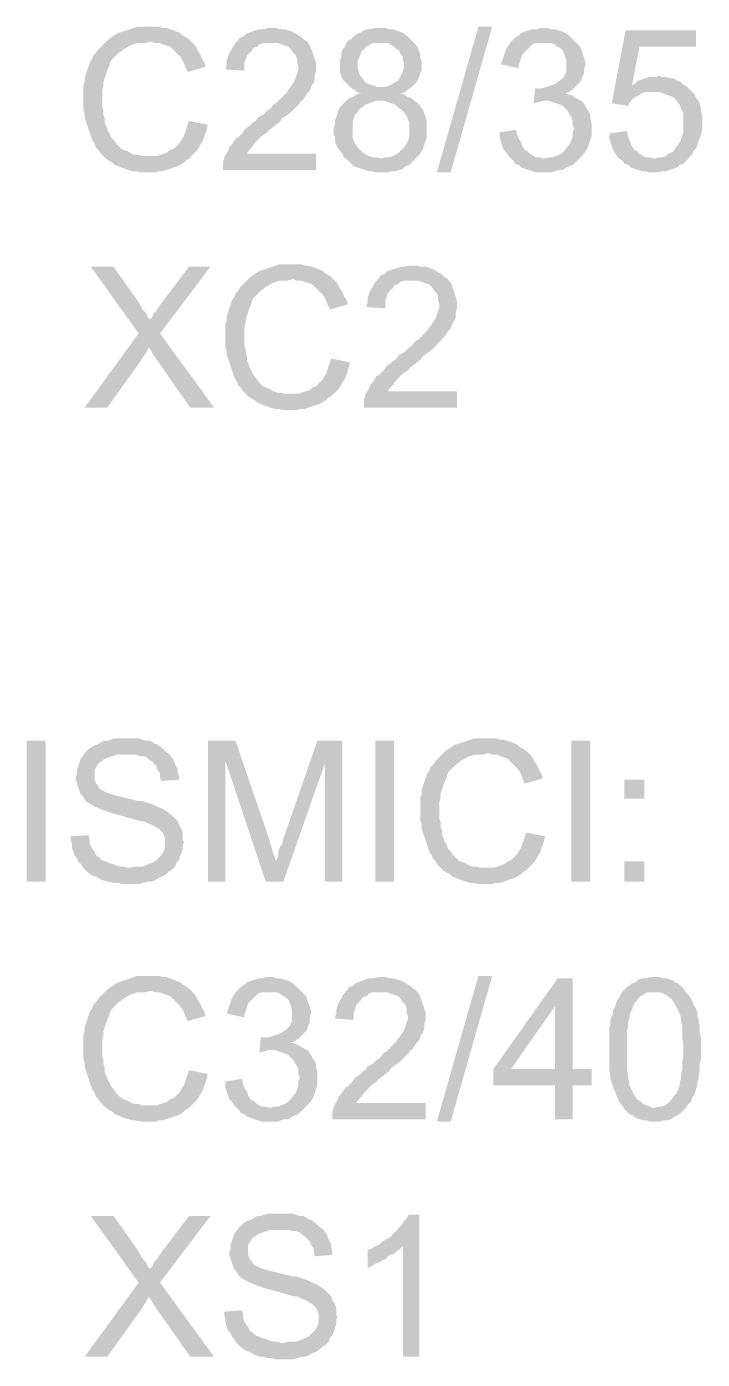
# Model space of a CAD drawing. Header units: millimetres. Extents: x -35.3 to 0.3, y 0.4 to 20.6.
# Drawn here: x -31.362 to -30.914, y 11.868 to 12.751 of the extents above; entities that cross this region are included whole.
import ezdxf

# ---------------------------------------------------------------- set-up
doc = ezdxf.new("R2010")
doc.units = ezdxf.units.MM
doc.layers.add('PDF _Riempimenti solidi', color=7, linetype='Continuous')

msp = doc.modelspace()

# ---------------------------------------------------------------- hatches: boundary and pattern name
at = {"layer": 'PDF _Riempimenti solidi', "transparency": 33554559}
for points in [[(-31.28017, 12.75101), (-31.2885, 12.75101), (-31.2935, 12.74934), (-31.296, 12.74851), (-31.301, 12.74684), (-31.30267, 12.74601), (-31.30767, 12.74267), (-31.311, 12.73934), (-31.31433, 12.73601), (-31.316, 12.73351), (-31.31767, 12.73184), (-31.3185, 12.72934), (-31.31933, 12.72851), (-31.32017, 12.72684), (-31.3235, 12.71684), (-31.3235, 12.71434), (-31.32433, 12.71184), (-31.32433, 12.69601), (-31.3235, 12.69351), (-31.3235, 12.69101), (-31.32267, 12.68851), (-31.32183, 12.68601), (-31.32017, 12.68101), (-31.31933, 12.67851), (-31.3185, 12.67601), (-31.31683, 12.67351), (-31.316, 12.67101), (-31.31433, 12.66934), (-31.31267, 12.66684), (-31.311, 12.66517), (-31.30933, 12.66351), (-31.28183, 12.66517), (-31.28517, 12.66517), (-31.28767, 12.66601), (-31.29017, 12.66601), (-31.29267, 12.66684), (-31.29517, 12.66851), (-31.29767, 12.66934), (-31.29933, 12.67017), (-31.30267, 12.67351), (-31.30433, 12.67601), (-31.306, 12.67767), (-31.30683, 12.68017), (-31.3085, 12.68267), (-31.3085, 12.68351), (-31.30933, 12.68517), (-31.31017, 12.68767), (-31.31017, 12.69017), (-31.311, 12.69267), (-31.311, 12.69517), (-31.31183, 12.69767), (-31.31183, 12.70851), (-31.311, 12.71184), (-31.311, 12.71434), (-31.3085, 12.72184), (-31.30767, 12.72351), (-31.30683, 12.72601), (-31.306, 12.72851), (-31.30433, 12.73017), (-31.30267, 12.73184), (-31.301, 12.73351), (-31.2985, 12.73517), (-31.29767, 12.73601), (-31.296, 12.73684), (-31.2935, 12.73851), (-31.2885, 12.74017), (-31.2835, 12.74017), (-31.28017, 12.74101), (-31.25267, 12.74101), (-31.25433, 12.74267), (-31.25683, 12.74434), (-31.2585, 12.74517), (-31.26017, 12.74684), (-31.26267, 12.74767), (-31.26433, 12.74851), (-31.26683, 12.74934), (-31.26933, 12.75017), (-31.27183, 12.75017), (-31.27433, 12.75101), (-31.27767, 12.75101)], [(-31.19933, 12.75017), (-31.20183, 12.75017), (-31.20517, 12.74934), (-31.20767, 12.74934), (-31.21017, 12.74851), (-31.21267, 12.74767), (-31.21517, 12.74684), (-31.21683, 12.74601), (-31.2185, 12.74434), (-31.221, 12.74351), (-31.22183, 12.74184), (-31.2235, 12.74017), (-31.22517, 12.73767), (-31.226, 12.73601), (-31.22767, 12.73351), (-31.2285, 12.73101), (-31.22933, 12.72851), (-31.22933, 12.72601), (-31.23017, 12.72267), (-31.21767, 12.72184), (-31.21767, 12.72684), (-31.21683, 12.72934), (-31.216, 12.73184), (-31.21267, 12.73517), (-31.21183, 12.73684), (-31.20933, 12.73767), (-31.20767, 12.73934), (-31.20517, 12.74017), (-31.19933, 12.74017), (-31.176, 12.74101), (-31.1785, 12.74267), (-31.18017, 12.74434), (-31.18183, 12.74517), (-31.18433, 12.74684), (-31.186, 12.74767), (-31.1885, 12.74851), (-31.191, 12.74934), (-31.1935, 12.74934), (-31.19683, 12.75017)], [(-31.12767, 12.75017), (-31.131, 12.75017), (-31.13433, 12.74934), (-31.13683, 12.74934), (-31.1385, 12.74851), (-31.141, 12.74684), (-31.1435, 12.74601), (-31.14683, 12.74267), (-31.1485, 12.74184), (-31.15017, 12.74017), (-31.151, 12.73767), (-31.15267, 12.73601), (-31.1535, 12.73351), (-31.1535, 12.73101), (-31.15433, 12.72851), (-31.15433, 12.72101), (-31.1535, 12.71851), (-31.15267, 12.71601), (-31.151, 12.71434), (-31.14767, 12.71101), (-31.14267, 12.70767), (-31.14017, 12.70684), (-31.141, 12.70684), (-31.1435, 12.70601), (-31.146, 12.70434), (-31.1485, 12.70351), (-31.15017, 12.70184), (-31.1535, 12.69851), (-31.15433, 12.69767), (-31.15517, 12.69601), (-31.156, 12.69351), (-31.15683, 12.69101), (-31.15767, 12.68851), (-31.15767, 12.68601), (-31.1585, 12.68351), (-31.1585, 12.68017), (-31.15767, 12.67767), (-31.15767, 12.67517), (-31.15683, 12.67267), (-31.156, 12.67101), (-31.15433, 12.66851), (-31.15267, 12.66684), (-31.15183, 12.66434), (-31.14933, 12.66267), (-31.12683, 12.66351), (-31.13017, 12.66434), (-31.13267, 12.66434), (-31.13517, 12.66517), (-31.13683, 12.66601), (-31.13933, 12.66767), (-31.141, 12.66934), (-31.14267, 12.67101), (-31.14433, 12.67351), (-31.14517, 12.67517), (-31.146, 12.67767), (-31.146, 12.68767), (-31.14517, 12.69017), (-31.14433, 12.69267), (-31.14267, 12.69434), (-31.141, 12.69684), (-31.13933, 12.69767), (-31.13767, 12.69934), (-31.13267, 12.70101), (-31.13017, 12.70184), (-31.10517, 12.70184), (-31.10683, 12.70351), (-31.10933, 12.70434), (-31.11183, 12.70601), (-31.11433, 12.70684), (-31.111, 12.70767), (-31.10933, 12.70934), (-31.10683, 12.71101), (-31.12933, 12.71101), (-31.13183, 12.71184), (-31.13433, 12.71267), (-31.13683, 12.71351), (-31.1385, 12.71517), (-31.13933, 12.71684), (-31.141, 12.71851), (-31.14267, 12.72351), (-31.14267, 12.72767), (-31.14183, 12.73017), (-31.141, 12.73184), (-31.14017, 12.73434), (-31.1385, 12.73601), (-31.13683, 12.73767), (-31.13517, 12.73851), (-31.13267, 12.74017), (-31.12767, 12.74017), (-31.106, 12.74101), (-31.1085, 12.74351), (-31.11017, 12.74517), (-31.11267, 12.74684), (-31.11433, 12.74767), (-31.11683, 12.74851), (-31.11933, 12.74934), (-31.12183, 12.74934), (-31.12433, 12.75017)], [(-31.09017, 12.65434), (-31.06267, 12.75101), (-31.0535, 12.75101), (-31.081, 12.65434)], [(-31.01933, 12.75017), (-31.02183, 12.75017), (-31.02433, 12.74934), (-31.02683, 12.74934), (-31.02933, 12.74851), (-31.03183, 12.74767), (-31.03433, 12.74684), (-31.036, 12.74517), (-31.0385, 12.74351), (-31.04017, 12.74184), (-31.01933, 12.74017), (-31.01433, 12.74017), (-31.01267, 12.73934), (-31.01017, 12.73767), (-31.0085, 12.73684), (-31.00683, 12.73517), (-31.006, 12.73351), (-31.00517, 12.73101), (-31.00433, 12.72851), (-31.00433, 12.72184), (-31.00517, 12.71934), (-31.006, 12.71767), (-31.00767, 12.71601), (-31.01017, 12.71434), (-31.011, 12.71351), (-31.01267, 12.71267), (-31.01517, 12.71184), (-31.01767, 12.71101), (-31.02017, 12.71017), (-31.02267, 12.71017), (-31.00017, 12.70934), (-30.9985, 12.71101), (-30.99517, 12.71434), (-30.99433, 12.71601), (-30.9935, 12.71851), (-30.99267, 12.72017), (-30.99267, 12.72267), (-30.99183, 12.72601), (-30.99183, 12.72767), (-30.99267, 12.73017), (-30.9935, 12.73267), (-30.99433, 12.73517), (-30.99517, 12.73767), (-30.99767, 12.74017), (-31.001, 12.74351), (-31.00267, 12.74517), (-31.00517, 12.74684), (-31.00683, 12.74767), (-31.00933, 12.74851), (-31.01183, 12.74934), (-31.01433, 12.74934), (-31.01683, 12.75017)], [(-30.9185, 12.74851), (-30.96517, 12.74851), (-30.97433, 12.70017), (-30.9635, 12.69851), (-30.96267, 12.70017), (-30.961, 12.70267), (-30.9585, 12.70434), (-30.95683, 12.70517), (-30.95433, 12.70684), (-30.95183, 12.70767), (-30.94683, 12.70767), (-30.92267, 12.70934), (-30.92433, 12.71101), (-30.961, 12.71184), (-30.956, 12.73767), (-30.9185, 12.73767)], [(-31.25267, 12.74101), (-31.28017, 12.74101), (-31.27933, 12.74101), (-31.27683, 12.74017), (-31.2735, 12.74017), (-31.27183, 12.73934), (-31.26933, 12.73851), (-31.26683, 12.73767), (-31.26517, 12.73601), (-31.2635, 12.73434), (-31.26183, 12.73267), (-31.26017, 12.73101), (-31.2585, 12.72851), (-31.25767, 12.72684), (-31.25683, 12.72434), (-31.25517, 12.72101), (-31.2435, 12.72434), (-31.2435, 12.72517), (-31.24433, 12.72767), (-31.246, 12.73017), (-31.24683, 12.73267), (-31.2485, 12.73517), (-31.24933, 12.73684), (-31.251, 12.73934)], [(-31.176, 12.74101), (-31.19933, 12.74017), (-31.196, 12.74017), (-31.191, 12.73851), (-31.1885, 12.73767), (-31.18683, 12.73601), (-31.18517, 12.73351), (-31.1835, 12.73184), (-31.18267, 12.72934), (-31.18267, 12.72684), (-31.18183, 12.72434), (-31.18183, 12.72267), (-31.1835, 12.71767), (-31.18433, 12.71517), (-31.186, 12.71267), (-31.18767, 12.71017), (-31.1885, 12.70934), (-31.18933, 12.70767), (-31.191, 12.70601), (-31.19267, 12.70434), (-31.196, 12.70101), (-31.1985, 12.69934), (-31.20017, 12.69684), (-31.20267, 12.69517), (-31.20517, 12.69267), (-31.2085, 12.69101), (-31.21017, 12.68851), (-31.21267, 12.68684), (-31.21433, 12.68517), (-31.21683, 12.68351), (-31.2185, 12.68101), (-31.22017, 12.67934), (-31.22183, 12.67767), (-31.2235, 12.67684), (-31.22433, 12.67517), (-31.226, 12.67267), (-31.22767, 12.67101), (-31.2285, 12.66851), (-31.23017, 12.66601), (-31.231, 12.66434), (-31.231, 12.66351), (-31.23183, 12.66101), (-31.23183, 12.65601), (-31.17017, 12.65601), (-31.17017, 12.66684), (-31.216, 12.66684), (-31.21433, 12.66934), (-31.21267, 12.67101), (-31.211, 12.67351), (-31.21017, 12.67434), (-31.20933, 12.67517), (-31.20767, 12.67684), (-31.206, 12.67851), (-31.2035, 12.68017), (-31.201, 12.68267), (-31.19767, 12.68517), (-31.19683, 12.68601), (-31.19433, 12.68767), (-31.19267, 12.69017), (-31.19017, 12.69184), (-31.18767, 12.69351), (-31.186, 12.69517), (-31.18267, 12.69851), (-31.181, 12.70017), (-31.18017, 12.70184), (-31.17933, 12.70184), (-31.176, 12.70684), (-31.17433, 12.70851), (-31.1735, 12.71101), (-31.17267, 12.71267), (-31.17183, 12.71351), (-31.171, 12.71601), (-31.171, 12.71934), (-31.17017, 12.72184), (-31.17017, 12.72684), (-31.171, 12.72934), (-31.17183, 12.73184), (-31.17267, 12.73434), (-31.1735, 12.73684), (-31.17433, 12.73851)], [(-31.106, 12.74101), (-31.12767, 12.74017), (-31.12267, 12.74017), (-31.121, 12.73934), (-31.1185, 12.73767), (-31.11683, 12.73601), (-31.11517, 12.73517), (-31.11433, 12.73267), (-31.11267, 12.73101), (-31.11267, 12.72851), (-31.11183, 12.72601), (-31.11183, 12.72434), (-31.1135, 12.71934), (-31.11433, 12.71767), (-31.116, 12.71517), (-31.11767, 12.71434), (-31.12017, 12.71267), (-31.12183, 12.71184), (-31.12433, 12.71101), (-31.12767, 12.71101), (-31.10683, 12.71101), (-31.10517, 12.71267), (-31.1035, 12.71434), (-31.10267, 12.71601), (-31.10183, 12.71767), (-31.10017, 12.72267), (-31.10017, 12.72767), (-31.101, 12.73017), (-31.101, 12.73267), (-31.10183, 12.73434), (-31.10267, 12.73684), (-31.10433, 12.73934)], [(-31.04017, 12.74184), (-31.04183, 12.74017), (-31.04267, 12.73851), (-31.04433, 12.73601), (-31.04517, 12.73351), (-31.046, 12.73101), (-31.04683, 12.72851), (-31.04767, 12.72601), (-31.036, 12.72351), (-31.036, 12.72517), (-31.03517, 12.72767), (-31.03433, 12.73017), (-31.0335, 12.73267), (-31.03183, 12.73434), (-31.03017, 12.73601), (-31.0285, 12.73767), (-31.02683, 12.73934), (-31.02433, 12.74017), (-31.01933, 12.74017)], [(-30.9435, 12.71851), (-30.94433, 12.71767), (-30.94933, 12.71767), (-30.95433, 12.71601), (-30.95683, 12.71517), (-30.9585, 12.71351), (-30.961, 12.71184), (-30.92433, 12.71101), (-30.92683, 12.71267), (-30.9285, 12.71434), (-30.931, 12.71517), (-30.9335, 12.71684), (-30.936, 12.71684), (-30.9385, 12.71767), (-30.941, 12.71767)], [(-30.996, 12.70267), (-31.01767, 12.70184), (-31.016, 12.70184), (-31.011, 12.70017), (-31.0085, 12.69934), (-31.00683, 12.69851), (-31.00517, 12.69684), (-31.0035, 12.69517), (-31.00267, 12.69351), (-31.001, 12.69101), (-31.00017, 12.68851), (-31.00017, 12.68601), (-30.99933, 12.68351), (-31.00017, 12.68101), (-31.00017, 12.67851), (-31.001, 12.67601), (-31.00183, 12.67351), (-31.0035, 12.67184), (-31.00517, 12.66934), (-31.00683, 12.66767), (-31.00933, 12.66601), (-31.01183, 12.66517), (-31.0135, 12.66434), (-31.016, 12.66434), (-31.01933, 12.66351), (-31.041, 12.66351), (-31.03933, 12.66184), (-31.0385, 12.66017), (-31.036, 12.65934), (-31.03433, 12.65767), (-31.03183, 12.65684), (-31.02933, 12.65601), (-31.02683, 12.65517), (-31.02433, 12.65434), (-31.01433, 12.65434), (-31.01183, 12.65517), (-31.00933, 12.65601), (-31.00683, 12.65601), (-31.00433, 12.65767), (-31.00267, 12.65851), (-31.00017, 12.65934), (-30.9985, 12.66101), (-30.99433, 12.66517), (-30.99267, 12.66684), (-30.991, 12.66934), (-30.99017, 12.67101), (-30.98933, 12.67351), (-30.9885, 12.67601), (-30.98767, 12.67851), (-30.98767, 12.68684), (-30.9885, 12.69017), (-30.9885, 12.69267), (-30.98933, 12.69434), (-30.991, 12.69684), (-30.99183, 12.69851), (-30.9935, 12.70101)], [(-31.02517, 12.71017), (-31.026, 12.70017), (-31.02267, 12.70101), (-31.02017, 12.70184), (-31.01767, 12.70184), (-30.996, 12.70267), (-30.99767, 12.70351), (-31.00017, 12.70517), (-31.00267, 12.70601), (-31.00517, 12.70684), (-31.00267, 12.70767), (-31.00017, 12.70934), (-31.02267, 12.71017)], [(-30.92267, 12.70934), (-30.94683, 12.70767), (-30.94267, 12.70767), (-30.94017, 12.70684), (-30.9385, 12.70601), (-30.936, 12.70517), (-30.9335, 12.70434), (-30.93183, 12.70267), (-30.931, 12.70101), (-30.92933, 12.69934), (-30.9285, 12.69684), (-30.92767, 12.69517), (-30.92683, 12.69267), (-30.92683, 12.68101), (-30.9285, 12.67601), (-30.92933, 12.67434), (-30.931, 12.67184), (-30.93267, 12.67017), (-30.93267, 12.66934), (-30.93433, 12.66767), (-30.93683, 12.66684), (-30.9385, 12.66517), (-30.941, 12.66434), (-30.9435, 12.66434), (-30.946, 12.66351), (-30.9235, 12.66351), (-30.92183, 12.66601), (-30.921, 12.66601), (-30.92017, 12.66851), (-30.9185, 12.67017), (-30.91767, 12.67267), (-30.91683, 12.67517), (-30.916, 12.67767), (-30.91517, 12.68017), (-30.91433, 12.68267), (-30.91433, 12.69184), (-30.91517, 12.69434), (-30.91517, 12.69684), (-30.916, 12.69934), (-30.91683, 12.70184), (-30.9185, 12.70351), (-30.91933, 12.70601), (-30.921, 12.70767)], [(-31.10517, 12.70184), (-31.12767, 12.70184), (-31.12517, 12.70184), (-31.12267, 12.70101), (-31.12017, 12.70017), (-31.11767, 12.69934), (-31.116, 12.69767), (-31.1135, 12.69601), (-31.11183, 12.69434), (-31.111, 12.69267), (-31.10933, 12.69017), (-31.1085, 12.68767), (-31.1085, 12.67767), (-31.10933, 12.67517), (-31.11017, 12.67351), (-31.11183, 12.67101), (-31.11517, 12.66767), (-31.11767, 12.66601), (-31.11933, 12.66517), (-31.12183, 12.66434), (-31.12433, 12.66434), (-31.12683, 12.66351), (-31.14933, 12.66267), (-31.14683, 12.66017), (-31.14517, 12.65851), (-31.14267, 12.65767), (-31.14017, 12.65684), (-31.13767, 12.65601), (-31.13517, 12.65517), (-31.13267, 12.65517), (-31.13017, 12.65434), (-31.12267, 12.65434), (-31.12017, 12.65517), (-31.11767, 12.65517), (-31.11517, 12.65601), (-31.11267, 12.65684), (-31.111, 12.65851), (-31.1085, 12.65934), (-31.10517, 12.66267), (-31.1035, 12.66434), (-31.10183, 12.66601), (-31.10017, 12.66851), (-31.09933, 12.67017), (-31.0985, 12.67267), (-31.09767, 12.67517), (-31.09683, 12.67767), (-31.09683, 12.68851), (-31.09767, 12.69101), (-31.0985, 12.69351), (-31.09933, 12.69601), (-31.101, 12.69767), (-31.101, 12.69851), (-31.10267, 12.70017)], [(-31.25433, 12.68851), (-31.25517, 12.68601), (-31.256, 12.68351), (-31.25683, 12.68101), (-31.25767, 12.67851), (-31.25933, 12.67601), (-31.26017, 12.67434), (-31.26183, 12.67267), (-31.2635, 12.67101), (-31.26433, 12.67017), (-31.26683, 12.66934), (-31.2685, 12.66767), (-31.271, 12.66684), (-31.2735, 12.66601), (-31.276, 12.66517), (-31.28183, 12.66517), (-31.30933, 12.66351), (-31.30683, 12.66184), (-31.30517, 12.66101), (-31.3035, 12.65934), (-31.301, 12.65851), (-31.29933, 12.65767), (-31.29683, 12.65684), (-31.29433, 12.65601), (-31.29183, 12.65517), (-31.28933, 12.65517), (-31.286, 12.65434), (-31.27683, 12.65434), (-31.27433, 12.65517), (-31.27183, 12.65517), (-31.26933, 12.65601), (-31.26683, 12.65684), (-31.26183, 12.65851), (-31.26017, 12.65934), (-31.25767, 12.66101), (-31.256, 12.66267), (-31.25433, 12.66351), (-31.251, 12.66684), (-31.24933, 12.66851), (-31.24767, 12.67101), (-31.24683, 12.67267), (-31.24517, 12.67517), (-31.24433, 12.67767), (-31.2435, 12.68017), (-31.24267, 12.68267), (-31.24183, 12.68601)], [(-31.03767, 12.68267), (-31.0485, 12.68101), (-31.0485, 12.67684), (-31.04767, 12.67434), (-31.04683, 12.67184), (-31.046, 12.66934), (-31.04433, 12.66767), (-31.04267, 12.66517), (-31.041, 12.66351), (-31.01933, 12.66351), (-31.02183, 12.66434), (-31.02433, 12.66434), (-31.026, 12.66517), (-31.0285, 12.66684), (-31.03017, 12.66851), (-31.031, 12.66851), (-31.03267, 12.67017), (-31.0335, 12.67184), (-31.03433, 12.67434), (-31.036, 12.67684), (-31.03683, 12.67934)], [(-30.96433, 12.68184), (-30.976, 12.68017), (-30.976, 12.67684), (-30.97517, 12.67434), (-30.97433, 12.67184), (-30.9735, 12.66934), (-30.97183, 12.66684), (-30.971, 12.66517), (-30.96933, 12.66351), (-30.96683, 12.66184), (-30.966, 12.66017), (-30.9635, 12.65934), (-30.96183, 12.65767), (-30.95933, 12.65684), (-30.95683, 12.65601), (-30.95433, 12.65517), (-30.95183, 12.65517), (-30.94933, 12.65434), (-30.9435, 12.65434), (-30.941, 12.65517), (-30.9385, 12.65517), (-30.936, 12.65601), (-30.9335, 12.65684), (-30.931, 12.65767), (-30.92933, 12.65934), (-30.92683, 12.66017), (-30.92517, 12.66184), (-30.9235, 12.66351), (-30.946, 12.66351), (-30.94933, 12.66434), (-30.95183, 12.66434), (-30.9535, 12.66517), (-30.956, 12.66684), (-30.95767, 12.66851), (-30.95933, 12.66934), (-30.961, 12.67184), (-30.96183, 12.67351), (-30.96267, 12.67601), (-30.9635, 12.67851)], [(-31.30433, 12.59184), (-31.31933, 12.59184), (-31.28767, 12.54767), (-31.281, 12.53851), (-31.27933, 12.53601), (-31.2785, 12.53434), (-31.27683, 12.53184), (-31.2535, 12.49851), (-31.23767, 12.49851), (-31.2735, 12.54767), (-31.28017, 12.55684), (-31.28183, 12.55851), (-31.28267, 12.56101), (-31.28433, 12.56267), (-31.286, 12.56517), (-31.28767, 12.56851)], [(-31.24017, 12.59184), (-31.25433, 12.59184), (-31.27267, 12.56767), (-31.27433, 12.56517), (-31.276, 12.56267), (-31.27767, 12.56101), (-31.2785, 12.55851), (-31.28017, 12.55684), (-31.2735, 12.54767)], [(-31.186, 12.59351), (-31.19433, 12.59351), (-31.19683, 12.59267), (-31.19933, 12.59184), (-31.20183, 12.59101), (-31.20433, 12.59017), (-31.20683, 12.58934), (-31.2085, 12.58851), (-31.211, 12.58684), (-31.2135, 12.58517), (-31.21683, 12.58184), (-31.22017, 12.57851), (-31.22183, 12.57601), (-31.2235, 12.57434), (-31.22433, 12.57184), (-31.22517, 12.57101), (-31.226, 12.56934), (-31.22683, 12.56684), (-31.22767, 12.56434), (-31.2285, 12.56184), (-31.22933, 12.55934), (-31.22933, 12.55684), (-31.23017, 12.55434), (-31.23017, 12.53851), (-31.22933, 12.53601), (-31.22933, 12.53351), (-31.2285, 12.53101), (-31.22767, 12.52851), (-31.22683, 12.52601), (-31.226, 12.52351), (-31.22517, 12.52101), (-31.22433, 12.51851), (-31.22267, 12.51601), (-31.22183, 12.51351), (-31.22017, 12.51184), (-31.2185, 12.50934), (-31.21683, 12.50767), (-31.21517, 12.50601), (-31.18767, 12.50767), (-31.191, 12.50767), (-31.1935, 12.50851), (-31.196, 12.50851), (-31.1985, 12.50934), (-31.201, 12.51101), (-31.2035, 12.51184), (-31.20517, 12.51267), (-31.20683, 12.51434), (-31.2085, 12.51601), (-31.21017, 12.51851), (-31.21183, 12.52017), (-31.21267, 12.52267), (-31.21433, 12.52517), (-31.21433, 12.52601), (-31.21517, 12.52767), (-31.216, 12.53017), (-31.216, 12.53267), (-31.21683, 12.53517), (-31.21683, 12.53767), (-31.21767, 12.54017), (-31.21767, 12.55101), (-31.21683, 12.55434), (-31.21683, 12.55684), (-31.216, 12.55934), (-31.21517, 12.56184), (-31.21433, 12.56434), (-31.2135, 12.56601), (-31.21267, 12.56851), (-31.21183, 12.57101), (-31.21017, 12.57267), (-31.20683, 12.57601), (-31.20433, 12.57767), (-31.2035, 12.57851), (-31.20183, 12.57934), (-31.19933, 12.58101), (-31.19683, 12.58184), (-31.19433, 12.58267), (-31.18933, 12.58267), (-31.186, 12.58351), (-31.1585, 12.58351), (-31.16017, 12.58517), (-31.16267, 12.58684), (-31.16433, 12.58767), (-31.166, 12.58934), (-31.1685, 12.59017), (-31.17017, 12.59101), (-31.17267, 12.59184), (-31.17517, 12.59267), (-31.17767, 12.59267), (-31.18017, 12.59351), (-31.1835, 12.59351)], [(-31.106, 12.59267), (-31.1085, 12.59267), (-31.11183, 12.59184), (-31.11433, 12.59184), (-31.11683, 12.59101), (-31.11933, 12.59017), (-31.12183, 12.58934), (-31.1235, 12.58851), (-31.12517, 12.58684), (-31.12767, 12.58601), (-31.1285, 12.58434), (-31.13017, 12.58267), (-31.13183, 12.58017), (-31.13267, 12.57851), (-31.13433, 12.57601), (-31.13517, 12.57351), (-31.136, 12.57101), (-31.136, 12.56851), (-31.13683, 12.56517), (-31.12433, 12.56434), (-31.12433, 12.56934), (-31.1235, 12.57184), (-31.12267, 12.57434), (-31.11933, 12.57767), (-31.1185, 12.57934), (-31.116, 12.58017), (-31.11433, 12.58184), (-31.11183, 12.58267), (-31.106, 12.58267), (-31.08267, 12.58351), (-31.08517, 12.58517), (-31.08683, 12.58684), (-31.0885, 12.58767), (-31.091, 12.58934), (-31.09267, 12.59017), (-31.09517, 12.59101), (-31.09767, 12.59184), (-31.10017, 12.59184), (-31.1035, 12.59267)], [(-31.1585, 12.58351), (-31.186, 12.58351), (-31.18517, 12.58351), (-31.18267, 12.58267), (-31.17933, 12.58267), (-31.17767, 12.58184), (-31.17517, 12.58101), (-31.17267, 12.58017), (-31.171, 12.57851), (-31.16767, 12.57517), (-31.166, 12.57351), (-31.16433, 12.57101), (-31.1635, 12.56934), (-31.16267, 12.56684), (-31.161, 12.56351), (-31.14933, 12.56684), (-31.14933, 12.56767), (-31.15017, 12.57017), (-31.15183, 12.57267), (-31.15267, 12.57517), (-31.15433, 12.57767), (-31.15517, 12.57934), (-31.15683, 12.58184)], [(-31.08267, 12.58351), (-31.106, 12.58267), (-31.10267, 12.58267), (-31.10017, 12.58184), (-31.09517, 12.58017), (-31.0935, 12.57851), (-31.09183, 12.57601), (-31.09017, 12.57434), (-31.08933, 12.57184), (-31.08933, 12.56934), (-31.0885, 12.56684), (-31.0885, 12.56517), (-31.08933, 12.56267), (-31.09017, 12.56017), (-31.091, 12.55767), (-31.09433, 12.55267), (-31.09517, 12.55184), (-31.096, 12.55017), (-31.09933, 12.54684), (-31.10267, 12.54351), (-31.10517, 12.54184), (-31.10683, 12.53934), (-31.10933, 12.53767), (-31.11183, 12.53517), (-31.11517, 12.53351), (-31.11683, 12.53101), (-31.11933, 12.52934), (-31.121, 12.52767), (-31.1235, 12.52601), (-31.12517, 12.52351), (-31.12683, 12.52184), (-31.1285, 12.52017), (-31.13017, 12.51934), (-31.131, 12.51767), (-31.13267, 12.51517), (-31.13433, 12.51351), (-31.13517, 12.51101), (-31.13683, 12.50851), (-31.13767, 12.50684), (-31.13767, 12.50601), (-31.1385, 12.50351), (-31.1385, 12.49851), (-31.07683, 12.49851), (-31.07683, 12.50934), (-31.12267, 12.50934), (-31.121, 12.51184), (-31.11933, 12.51351), (-31.11767, 12.51601), (-31.11683, 12.51684), (-31.11267, 12.52101), (-31.11017, 12.52267), (-31.10767, 12.52517), (-31.10433, 12.52767), (-31.1035, 12.52851), (-31.101, 12.53017), (-31.09933, 12.53267), (-31.09433, 12.53601), (-31.091, 12.53934), (-31.08933, 12.54101), (-31.08767, 12.54267), (-31.08683, 12.54434), (-31.086, 12.54434), (-31.08433, 12.54684), (-31.08267, 12.54934), (-31.081, 12.55101), (-31.08017, 12.55351), (-31.07933, 12.55517), (-31.0785, 12.55601), (-31.07767, 12.55851), (-31.07767, 12.56184), (-31.07683, 12.56434), (-31.07683, 12.56934), (-31.07767, 12.57184), (-31.08017, 12.57934), (-31.081, 12.58101)], [(-31.28767, 12.54767), (-31.3235, 12.49851), (-31.3085, 12.49851), (-31.28517, 12.53101), (-31.28433, 12.53267), (-31.28267, 12.53517), (-31.281, 12.53851)], [(-31.16017, 12.53101), (-31.161, 12.52851), (-31.16183, 12.52601), (-31.16267, 12.52351), (-31.1635, 12.52101), (-31.16517, 12.51851), (-31.166, 12.51684), (-31.16767, 12.51517), (-31.17017, 12.51267), (-31.17267, 12.51184), (-31.17433, 12.51017), (-31.17683, 12.50934), (-31.17933, 12.50851), (-31.18183, 12.50767), (-31.18767, 12.50767), (-31.21517, 12.50601), (-31.21267, 12.50434), (-31.211, 12.50351), (-31.20933, 12.50184), (-31.20683, 12.50101), (-31.20517, 12.50017), (-31.20267, 12.49934), (-31.20017, 12.49851), (-31.19767, 12.49767), (-31.19517, 12.49767), (-31.19183, 12.49684), (-31.18267, 12.49684), (-31.18017, 12.49767), (-31.17767, 12.49767), (-31.17517, 12.49851), (-31.17267, 12.49934), (-31.17017, 12.50017), (-31.16767, 12.50101), (-31.166, 12.50184), (-31.1635, 12.50351), (-31.16183, 12.50517), (-31.16017, 12.50601), (-31.1585, 12.50767), (-31.15517, 12.51101), (-31.1535, 12.51351), (-31.15267, 12.51517), (-31.151, 12.51767), (-31.15017, 12.52017), (-31.14933, 12.52267), (-31.1485, 12.52517), (-31.14767, 12.52851)], [(-31.296, 12.27934), (-31.3035, 12.27934), (-31.306, 12.27851), (-31.3085, 12.27767), (-31.311, 12.27767), (-31.3135, 12.27601), (-31.31517, 12.27517), (-31.31767, 12.27434), (-31.32017, 12.27267), (-31.3235, 12.26934), (-31.32517, 12.26684), (-31.326, 12.26601), (-31.32683, 12.26351), (-31.32767, 12.26101), (-31.3285, 12.25851), (-31.3285, 12.25601), (-31.32933, 12.25351), (-31.32933, 12.25184), (-31.3285, 12.24934), (-31.32767, 12.24684), (-31.32683, 12.24434), (-31.326, 12.24184), (-31.32517, 12.24184), (-31.32433, 12.24017), (-31.32267, 12.23767), (-31.32017, 12.23601), (-31.3185, 12.23517), (-31.316, 12.23351), (-31.31517, 12.23351), (-31.31183, 12.23184), (-31.30933, 12.23101), (-31.30683, 12.23017), (-31.30433, 12.22934), (-31.301, 12.22851), (-31.29767, 12.22767), (-31.29517, 12.22684), (-31.29183, 12.22601), (-31.28933, 12.22517), (-31.286, 12.22434), (-31.28433, 12.22434), (-31.28267, 12.22351), (-31.281, 12.22267), (-31.2785, 12.22184), (-31.276, 12.22017), (-31.27433, 12.21934), (-31.27267, 12.21767), (-31.27183, 12.21684), (-31.271, 12.21517), (-31.27017, 12.21267), (-31.27017, 12.20684), (-31.271, 12.20434), (-31.27267, 12.20184), (-31.276, 12.19851), (-31.2785, 12.19684), (-31.281, 12.19601), (-31.28267, 12.19517), (-31.28517, 12.19434), (-31.29017, 12.19434), (-31.2935, 12.19351), (-31.32433, 12.19351), (-31.321, 12.19017), (-31.3185, 12.18851), (-31.316, 12.18767), (-31.31433, 12.18684), (-31.3135, 12.18601), (-31.311, 12.18517), (-31.3085, 12.18434), (-31.30683, 12.18434), (-31.30433, 12.18351), (-31.301, 12.18351), (-31.2985, 12.18267), (-31.28683, 12.18267), (-31.28183, 12.18434), (-31.27933, 12.18434), (-31.27683, 12.18517), (-31.27433, 12.18684), (-31.27183, 12.18767), (-31.26933, 12.18934), (-31.26767, 12.19101), (-31.26517, 12.19267), (-31.2635, 12.19434), (-31.26267, 12.19684), (-31.261, 12.19851), (-31.2585, 12.20601), (-31.2585, 12.20851), (-31.25767, 12.21101), (-31.2585, 12.21184), (-31.2585, 12.21684), (-31.25933, 12.21934), (-31.261, 12.22184), (-31.26183, 12.22434), (-31.26517, 12.22767), (-31.26683, 12.22934), (-31.26933, 12.23101), (-31.27183, 12.23267), (-31.27433, 12.23351), (-31.276, 12.23434), (-31.27767, 12.23517), (-31.28017, 12.23601), (-31.28267, 12.23684), (-31.28517, 12.23767), (-31.28767, 12.23767), (-31.291, 12.23851), (-31.301, 12.24101), (-31.30433, 12.24184), (-31.30683, 12.24267), (-31.30933, 12.24351), (-31.311, 12.24434), (-31.31267, 12.24517), (-31.3135, 12.24601), (-31.31433, 12.24767), (-31.316, 12.24934), (-31.31683, 12.25184), (-31.31683, 12.25851), (-31.31517, 12.26101), (-31.31433, 12.26267), (-31.31183, 12.26434), (-31.311, 12.26517), (-31.30933, 12.26601), (-31.30683, 12.26684), (-31.30433, 12.26767), (-31.30183, 12.26851), (-31.26683, 12.26851), (-31.26933, 12.27017), (-31.27267, 12.27351), (-31.27517, 12.27517), (-31.27767, 12.27601), (-31.2785, 12.27684), (-31.28017, 12.27767), (-31.28267, 12.27767), (-31.28517, 12.27851), (-31.28767, 12.27934), (-31.2935, 12.27934)], [(-31.05683, 12.27934), (-31.06517, 12.27934), (-31.06767, 12.27851), (-31.07017, 12.27767), (-31.07267, 12.27684), (-31.07517, 12.27601), (-31.07767, 12.27517), (-31.07933, 12.27434), (-31.08183, 12.27267), (-31.08433, 12.27101), (-31.08767, 12.26767), (-31.091, 12.26434), (-31.09267, 12.26184), (-31.09433, 12.26017), (-31.09517, 12.25767), (-31.096, 12.25684), (-31.09683, 12.25517), (-31.09767, 12.25267), (-31.0985, 12.25017), (-31.10017, 12.24517), (-31.10017, 12.24267), (-31.101, 12.24017), (-31.101, 12.22434), (-31.10017, 12.22184), (-31.10017, 12.21934), (-31.09933, 12.21684), (-31.0985, 12.21434), (-31.09767, 12.21184), (-31.09683, 12.20934), (-31.096, 12.20684), (-31.09517, 12.20434), (-31.0935, 12.20184), (-31.09267, 12.19934), (-31.091, 12.19767), (-31.08933, 12.19517), (-31.08767, 12.19351), (-31.086, 12.19184), (-31.0585, 12.19351), (-31.06183, 12.19351), (-31.06433, 12.19434), (-31.06683, 12.19434), (-31.06933, 12.19517), (-31.07183, 12.19684), (-31.07433, 12.19767), (-31.076, 12.19851), (-31.07767, 12.20017), (-31.07933, 12.20184), (-31.081, 12.20434), (-31.08267, 12.20601), (-31.0835, 12.20851), (-31.08517, 12.21101), (-31.08517, 12.21184), (-31.086, 12.21351), (-31.08683, 12.21601), (-31.08683, 12.21851), (-31.08767, 12.22101), (-31.08767, 12.22351), (-31.0885, 12.22601), (-31.0885, 12.23684), (-31.08767, 12.24017), (-31.08767, 12.24267), (-31.08517, 12.25017), (-31.08433, 12.25184), (-31.0835, 12.25434), (-31.08267, 12.25684), (-31.081, 12.25851), (-31.07933, 12.26017), (-31.07767, 12.26184), (-31.07517, 12.26351), (-31.07433, 12.26434), (-31.07267, 12.26517), (-31.07017, 12.26684), (-31.06767, 12.26767), (-31.06517, 12.26851), (-31.06017, 12.26851), (-31.05683, 12.26934), (-31.02933, 12.26934), (-31.031, 12.27101), (-31.0335, 12.27267), (-31.03517, 12.27351), (-31.03683, 12.27517), (-31.03933, 12.27601), (-31.041, 12.27684), (-31.0435, 12.27767), (-31.046, 12.27851), (-31.0485, 12.27851), (-31.051, 12.27934), (-31.05433, 12.27934)], [(-31.34933, 12.18434), (-31.34933, 12.27767), (-31.36183, 12.27767), (-31.36183, 12.18434)], [(-31.2235, 12.27767), (-31.24183, 12.27767), (-31.24183, 12.18434), (-31.23017, 12.18434), (-31.23017, 12.26434)], [(-31.2235, 12.27767), (-31.23017, 12.26434), (-31.2035, 12.18434), (-31.19683, 12.19767), (-31.19683, 12.19851), (-31.19767, 12.20101), (-31.1985, 12.20267), (-31.19933, 12.20601), (-31.20017, 12.20851), (-31.201, 12.21184)], [(-31.15267, 12.27767), (-31.16933, 12.27767), (-31.19183, 12.21267), (-31.19267, 12.20934), (-31.19433, 12.20684), (-31.19517, 12.20434), (-31.19517, 12.20184), (-31.196, 12.19934), (-31.19683, 12.19767), (-31.2035, 12.18434), (-31.19183, 12.18434), (-31.16433, 12.26267)], [(-31.15267, 12.27767), (-31.16433, 12.26267), (-31.16433, 12.18434), (-31.15267, 12.18434)], [(-31.1185, 12.18434), (-31.1185, 12.27767), (-31.131, 12.27767), (-31.131, 12.18434)], [(-30.9885, 12.18434), (-30.9885, 12.27767), (-31.001, 12.27767), (-31.001, 12.18434)], [(-31.26683, 12.26851), (-31.29517, 12.26851), (-31.29017, 12.26851), (-31.28767, 12.26767), (-31.28517, 12.26767), (-31.28267, 12.26684), (-31.281, 12.26517), (-31.27933, 12.26434), (-31.276, 12.26101), (-31.27517, 12.25851), (-31.2735, 12.25601), (-31.2735, 12.25351), (-31.27267, 12.25101), (-31.261, 12.25184), (-31.261, 12.25434), (-31.26183, 12.25684), (-31.26183, 12.25934), (-31.2635, 12.26184), (-31.26433, 12.26434), (-31.26517, 12.26601), (-31.266, 12.26684)], [(-31.02933, 12.26934), (-31.05683, 12.26934), (-31.056, 12.26934), (-31.0535, 12.26851), (-31.05017, 12.26851), (-31.0485, 12.26767), (-31.046, 12.26684), (-31.0435, 12.26601), (-31.04017, 12.26267), (-31.03683, 12.25934), (-31.03517, 12.25684), (-31.03433, 12.25517), (-31.0335, 12.25267), (-31.03183, 12.24934), (-31.02017, 12.25267), (-31.02017, 12.25351), (-31.021, 12.25601), (-31.02267, 12.25851), (-31.0235, 12.26101), (-31.02517, 12.26351), (-31.026, 12.26517), (-31.02767, 12.26767)], [(-30.95267, 12.23934), (-30.95267, 12.25184), (-30.966, 12.25184), (-30.966, 12.23934)], [(-31.031, 12.21684), (-31.03183, 12.21434), (-31.03267, 12.21184), (-31.0335, 12.20934), (-31.03433, 12.20684), (-31.036, 12.20434), (-31.03683, 12.20267), (-31.04017, 12.19934), (-31.041, 12.19851), (-31.0435, 12.19767), (-31.04517, 12.19601), (-31.04767, 12.19517), (-31.05017, 12.19434), (-31.05267, 12.19351), (-31.0585, 12.19351), (-31.086, 12.19184), (-31.0835, 12.19017), (-31.08183, 12.18934), (-31.08017, 12.18767), (-31.07767, 12.18684), (-31.076, 12.18601), (-31.0735, 12.18517), (-31.071, 12.18434), (-31.0685, 12.18351), (-31.066, 12.18351), (-31.06267, 12.18267), (-31.0535, 12.18267), (-31.051, 12.18351), (-31.0485, 12.18351), (-31.046, 12.18434), (-31.0435, 12.18517), (-31.0385, 12.18684), (-31.03683, 12.18767), (-31.03433, 12.18934), (-31.03267, 12.19101), (-31.031, 12.19184), (-31.02933, 12.19351), (-31.026, 12.19684), (-31.02433, 12.19934), (-31.0235, 12.20101), (-31.02183, 12.20351), (-31.021, 12.20601), (-31.02017, 12.20851), (-31.01933, 12.21101), (-31.0185, 12.21434)], [(-31.321, 12.21517), (-31.33267, 12.21434), (-31.33267, 12.21184), (-31.33183, 12.20934), (-31.33183, 12.20684), (-31.33017, 12.20184), (-31.3285, 12.20017), (-31.32767, 12.19767), (-31.326, 12.19601), (-31.32433, 12.19351), (-31.2935, 12.19351), (-31.29517, 12.19351), (-31.29767, 12.19434), (-31.30017, 12.19434), (-31.30267, 12.19517), (-31.30517, 12.19601), (-31.30767, 12.19684), (-31.30933, 12.19767), (-31.31183, 12.19851), (-31.3135, 12.20017), (-31.316, 12.20184), (-31.31683, 12.20434), (-31.31767, 12.20517), (-31.31933, 12.20767), (-31.32017, 12.21017), (-31.32017, 12.21267)], [(-30.95267, 12.18434), (-30.95267, 12.19767), (-30.966, 12.19767), (-30.966, 12.18434)], [(-31.28017, 12.12184), (-31.2885, 12.12184), (-31.2935, 12.12017), (-31.296, 12.11934), (-31.301, 12.11767), (-31.30267, 12.11684), (-31.30767, 12.11351), (-31.311, 12.11017), (-31.31433, 12.10684), (-31.316, 12.10434), (-31.31767, 12.10267), (-31.3185, 12.10017), (-31.31933, 12.09934), (-31.32017, 12.09767), (-31.32183, 12.09267), (-31.32267, 12.09017), (-31.3235, 12.08767), (-31.3235, 12.08517), (-31.32433, 12.08267), (-31.32433, 12.06684), (-31.3235, 12.06434), (-31.3235, 12.06184), (-31.32017, 12.05184), (-31.31933, 12.04934), (-31.3185, 12.04684), (-31.31683, 12.04434), (-31.316, 12.04184), (-31.31433, 12.04017), (-31.31267, 12.03767), (-31.311, 12.03601), (-31.30933, 12.03434), (-31.28183, 12.03601), (-31.28517, 12.03601), (-31.28767, 12.03684), (-31.29017, 12.03684), (-31.29267, 12.03767), (-31.29517, 12.03934), (-31.29767, 12.04017), (-31.29933, 12.04101), (-31.301, 12.04267), (-31.30267, 12.04434), (-31.30433, 12.04684), (-31.306, 12.04851), (-31.30683, 12.05101), (-31.3085, 12.05351), (-31.3085, 12.05434), (-31.30933, 12.05601), (-31.31017, 12.05851), (-31.31017, 12.06101), (-31.311, 12.06351), (-31.311, 12.06601), (-31.31183, 12.06851), (-31.31183, 12.07934), (-31.311, 12.08267), (-31.311, 12.08517), (-31.31017, 12.08767), (-31.30933, 12.09017), (-31.3085, 12.09267), (-31.30767, 12.09434), (-31.30683, 12.09684), (-31.306, 12.09934), (-31.30433, 12.10101), (-31.301, 12.10434), (-31.2985, 12.10601), (-31.29767, 12.10684), (-31.296, 12.10767), (-31.2935, 12.10934), (-31.291, 12.11017), (-31.2885, 12.11101), (-31.2835, 12.11101), (-31.28017, 12.11184), (-31.25267, 12.11184), (-31.25433, 12.11351), (-31.25683, 12.11517), (-31.2585, 12.11601), (-31.26017, 12.11767), (-31.26267, 12.11851), (-31.26433, 12.11934), (-31.26683, 12.12017), (-31.26933, 12.12101), (-31.27183, 12.12101), (-31.27433, 12.12184), (-31.27767, 12.12184)], [(-31.201, 12.12101), (-31.2035, 12.12101), (-31.206, 12.12017), (-31.2085, 12.12017), (-31.211, 12.11934), (-31.2135, 12.11851), (-31.216, 12.11767), (-31.21767, 12.11601), (-31.22017, 12.11434), (-31.22183, 12.11267), (-31.201, 12.11101), (-31.196, 12.11101), (-31.19433, 12.11017), (-31.19183, 12.10851), (-31.19017, 12.10767), (-31.1885, 12.10601), (-31.18767, 12.10434), (-31.18683, 12.10184), (-31.186, 12.09934), (-31.186, 12.09267), (-31.18683, 12.09017), (-31.18767, 12.08851), (-31.18933, 12.08684), (-31.19183, 12.08517), (-31.19267, 12.08434), (-31.19433, 12.08351), (-31.19683, 12.08267), (-31.19933, 12.08184), (-31.20183, 12.08101), (-31.20433, 12.08101), (-31.18183, 12.08017), (-31.1785, 12.08351), (-31.17683, 12.08517), (-31.176, 12.08684), (-31.17517, 12.08934), (-31.17433, 12.09101), (-31.17433, 12.09351), (-31.1735, 12.09684), (-31.1735, 12.09851), (-31.17433, 12.10101), (-31.176, 12.10601), (-31.17683, 12.10851), (-31.17767, 12.10934), (-31.17933, 12.11101), (-31.181, 12.11267), (-31.18267, 12.11434), (-31.18433, 12.11601), (-31.18683, 12.11767), (-31.1885, 12.11851), (-31.191, 12.11934), (-31.1935, 12.12017), (-31.196, 12.12017), (-31.1985, 12.12101)], [(-31.12683, 12.12101), (-31.12933, 12.12101), (-31.13267, 12.12017), (-31.13517, 12.12017), (-31.13767, 12.11934), (-31.14017, 12.11851), (-31.14267, 12.11767), (-31.14433, 12.11684), (-31.146, 12.11517), (-31.1485, 12.11434), (-31.14933, 12.11267), (-31.151, 12.11101), (-31.15267, 12.10851), (-31.1535, 12.10684), (-31.15517, 12.10434), (-31.15683, 12.09934), (-31.15683, 12.09684), (-31.15767, 12.09351), (-31.14517, 12.09267), (-31.14517, 12.09767), (-31.14433, 12.10017), (-31.1435, 12.10267), (-31.14017, 12.10601), (-31.13933, 12.10767), (-31.13683, 12.10851), (-31.13517, 12.11017), (-31.13267, 12.11101), (-31.12683, 12.11101), (-31.1035, 12.11184), (-31.106, 12.11351), (-31.10767, 12.11517), (-31.10933, 12.11601), (-31.11183, 12.11767), (-31.1135, 12.11851), (-31.116, 12.11934), (-31.1185, 12.12017), (-31.121, 12.12017), (-31.12433, 12.12101)], [(-31.09017, 12.02517), (-31.06267, 12.12184), (-31.0535, 12.12184), (-31.081, 12.02517)], [(-31.00017, 12.12017), (-31.01017, 12.12017), (-31.05267, 12.06017), (-31.05267, 12.04934), (-31.01183, 12.04934), (-31.01183, 12.02684), (-31.00017, 12.02684), (-31.00017, 12.04934), (-30.98767, 12.04934), (-30.98767, 12.06017), (-31.041, 12.06017), (-31.01183, 12.10184)], [(-31.00017, 12.12017), (-31.01183, 12.10184), (-31.01183, 12.06017), (-31.041, 12.06017), (-31.00017, 12.06017)], [(-30.946, 12.12101), (-30.9485, 12.12101), (-30.95183, 12.12017), (-30.95433, 12.12017), (-30.95683, 12.11934), (-30.9585, 12.11767), (-30.961, 12.11684), (-30.96267, 12.11517), (-30.9635, 12.11517), (-30.96683, 12.11184), (-30.946, 12.11101), (-30.94267, 12.11101), (-30.94017, 12.11017), (-30.9385, 12.10934), (-30.936, 12.10767), (-30.93433, 12.10601), (-30.93267, 12.10351), (-30.93183, 12.10184), (-30.931, 12.10017), (-30.93017, 12.09851), (-30.92933, 12.09684), (-30.9285, 12.09434), (-30.9285, 12.09184), (-30.92767, 12.08934), (-30.92767, 12.08017), (-30.92683, 12.07684), (-30.92683, 12.06851), (-30.92767, 12.06517), (-30.92767, 12.05934), (-30.9285, 12.05601), (-30.9285, 12.05351), (-30.92933, 12.05101), (-30.92933, 12.04934), (-30.93017, 12.04684), (-30.931, 12.04517), (-30.93183, 12.04351), (-30.93267, 12.04267), (-30.9335, 12.04184), (-30.93517, 12.03934), (-30.93683, 12.03767), (-30.93933, 12.03601), (-30.941, 12.03517), (-30.9435, 12.03517), (-30.946, 12.03434), (-30.966, 12.03351), (-30.96267, 12.03017), (-30.96017, 12.02934), (-30.9585, 12.02767), (-30.956, 12.02684), (-30.9535, 12.02601), (-30.951, 12.02601), (-30.9485, 12.02517), (-30.94267, 12.02517), (-30.94017, 12.02601), (-30.93767, 12.02601), (-30.93517, 12.02684), (-30.93267, 12.02851), (-30.931, 12.02934), (-30.9285, 12.03101), (-30.92517, 12.03434), (-30.9235, 12.03684), (-30.92183, 12.03851), (-30.921, 12.04101), (-30.91933, 12.04351), (-30.9185, 12.04684), (-30.91767, 12.04934), (-30.91767, 12.05101), (-30.91683, 12.05351), (-30.91683, 12.05601), (-30.916, 12.05851), (-30.916, 12.06434), (-30.91517, 12.06684), (-30.91517, 12.08101), (-30.916, 12.08351), (-30.916, 12.08851), (-30.91683, 12.09101), (-30.91683, 12.09351), (-30.91767, 12.09517), (-30.91767, 12.09767), (-30.9185, 12.10017), (-30.92017, 12.10267), (-30.921, 12.10517), (-30.92183, 12.10684), (-30.9235, 12.10934), (-30.92517, 12.11101), (-30.92683, 12.11351), (-30.9285, 12.11517), (-30.93017, 12.11684), (-30.93267, 12.11767), (-30.9335, 12.11851), (-30.93517, 12.11934), (-30.93767, 12.12017), (-30.94017, 12.12017), (-30.94267, 12.12101)], [(-31.25267, 12.11184), (-31.28017, 12.11184), (-31.27933, 12.11184), (-31.27683, 12.11101), (-31.2735, 12.11101), (-31.27183, 12.11017), (-31.26933, 12.10934), (-31.26683, 12.10851), (-31.26517, 12.10684), (-31.2635, 12.10517), (-31.26183, 12.10351), (-31.26017, 12.10184), (-31.2585, 12.09934), (-31.25767, 12.09767), (-31.25683, 12.09517), (-31.25517, 12.09184), (-31.2435, 12.09517), (-31.2435, 12.09601), (-31.24433, 12.09851), (-31.246, 12.10101), (-31.24683, 12.10351), (-31.2485, 12.10601), (-31.24933, 12.10767), (-31.251, 12.11017)], [(-31.22183, 12.11267), (-31.2235, 12.11101), (-31.22433, 12.10934), (-31.226, 12.10684), (-31.22683, 12.10434), (-31.22767, 12.10184), (-31.2285, 12.09934), (-31.22933, 12.09684), (-31.21767, 12.09434), (-31.21767, 12.09601), (-31.216, 12.10101), (-31.21517, 12.10351), (-31.2135, 12.10517), (-31.21017, 12.10851), (-31.2085, 12.11017), (-31.206, 12.11101), (-31.201, 12.11101)], [(-31.1035, 12.11184), (-31.12683, 12.11101), (-31.1235, 12.11101), (-31.121, 12.11017), (-31.1185, 12.10934), (-31.116, 12.10851), (-31.11433, 12.10684), (-31.11267, 12.10434), (-31.111, 12.10267), (-31.11017, 12.10017), (-31.11017, 12.09767), (-31.10933, 12.09517), (-31.10933, 12.09351), (-31.11017, 12.09101), (-31.111, 12.08851), (-31.11183, 12.08601), (-31.1135, 12.08351), (-31.11517, 12.08101), (-31.116, 12.08017), (-31.11683, 12.07851), (-31.12017, 12.07517), (-31.1235, 12.07184), (-31.126, 12.07017), (-31.12767, 12.06767), (-31.13017, 12.06601), (-31.13267, 12.06351), (-31.136, 12.06184), (-31.13767, 12.05934), (-31.14017, 12.05767), (-31.14183, 12.05601), (-31.14433, 12.05434), (-31.146, 12.05184), (-31.14767, 12.05017), (-31.14933, 12.04851), (-31.151, 12.04767), (-31.15183, 12.04601), (-31.1535, 12.04351), (-31.15517, 12.04184), (-31.156, 12.03934), (-31.15767, 12.03684), (-31.1585, 12.03517), (-31.1585, 12.03434), (-31.15933, 12.03184), (-31.15933, 12.02684), (-31.09767, 12.02684), (-31.09767, 12.03767), (-31.1435, 12.03767), (-31.14183, 12.04017), (-31.14017, 12.04184), (-31.1385, 12.04434), (-31.13767, 12.04517), (-31.13683, 12.04601), (-31.1335, 12.04934), (-31.131, 12.05101), (-31.1285, 12.05351), (-31.12517, 12.05601), (-31.12433, 12.05684), (-31.12183, 12.05851), (-31.12017, 12.06101), (-31.11517, 12.06434), (-31.11183, 12.06767), (-31.1085, 12.07101), (-31.10767, 12.07267), (-31.10683, 12.07267), (-31.10517, 12.07517), (-31.1035, 12.07767), (-31.10183, 12.07934), (-31.101, 12.08184), (-31.10017, 12.08351), (-31.09933, 12.08434), (-31.0985, 12.08684), (-31.0985, 12.09017), (-31.09767, 12.09267), (-31.09767, 12.09767), (-31.0985, 12.10017), (-31.09933, 12.10267), (-31.10017, 12.10517), (-31.101, 12.10767), (-31.10183, 12.10934)], [(-30.96683, 12.11184), (-30.9685, 12.10934), (-30.96933, 12.10767), (-30.971, 12.10517), (-30.97183, 12.10267), (-30.97267, 12.10017), (-30.9735, 12.09934), (-30.9735, 12.09684), (-30.97433, 12.09517), (-30.97517, 12.09267), (-30.97517, 12.09017), (-30.976, 12.08767), (-30.976, 12.05934), (-30.97517, 12.05601), (-30.97517, 12.05351), (-30.97433, 12.05101), (-30.9735, 12.04851), (-30.97267, 12.04601), (-30.97183, 12.04434), (-30.971, 12.04184), (-30.9685, 12.03684), (-30.96683, 12.03517), (-30.966, 12.03351), (-30.946, 12.03434), (-30.94683, 12.03434), (-30.94933, 12.03517), (-30.951, 12.03601), (-30.9535, 12.03684), (-30.95517, 12.03851), (-30.95767, 12.04017), (-30.95933, 12.04267), (-30.96267, 12.04934), (-30.96267, 12.05184), (-30.9635, 12.05434), (-30.9635, 12.05684), (-30.96433, 12.05934), (-30.96433, 12.08517), (-30.9635, 12.08767), (-30.9635, 12.09101), (-30.96267, 12.09351), (-30.96267, 12.09517), (-30.96183, 12.09767), (-30.961, 12.09934), (-30.96017, 12.10184), (-30.95933, 12.10351), (-30.9585, 12.10434), (-30.95683, 12.10684), (-30.95517, 12.10851), (-30.9535, 12.10934), (-30.951, 12.11101), (-30.946, 12.11101)], [(-31.20683, 12.08101), (-31.20767, 12.07101), (-31.20433, 12.07184), (-31.20183, 12.07267), (-31.19933, 12.07267), (-31.17767, 12.07351), (-31.17933, 12.07434), (-31.18183, 12.07601), (-31.18433, 12.07684), (-31.18683, 12.07767), (-31.18433, 12.07851), (-31.18183, 12.08017), (-31.20433, 12.08101)], [(-31.17767, 12.07351), (-31.19933, 12.07267), (-31.19767, 12.07267), (-31.19517, 12.07184), (-31.19267, 12.07101), (-31.19017, 12.07017), (-31.1885, 12.06934), (-31.18517, 12.06601), (-31.18433, 12.06434), (-31.18267, 12.06184), (-31.18183, 12.05934), (-31.18183, 12.05684), (-31.181, 12.05434), (-31.18183, 12.05184), (-31.18183, 12.04934), (-31.18267, 12.04684), (-31.1835, 12.04434), (-31.18517, 12.04267), (-31.18683, 12.04017), (-31.1885, 12.03851), (-31.191, 12.03684), (-31.1935, 12.03601), (-31.19517, 12.03517), (-31.19767, 12.03517), (-31.201, 12.03434), (-31.22267, 12.03434), (-31.221, 12.03267), (-31.22017, 12.03101), (-31.21767, 12.03017), (-31.216, 12.02851), (-31.2135, 12.02767), (-31.211, 12.02684), (-31.2085, 12.02601), (-31.206, 12.02517), (-31.196, 12.02517), (-31.1935, 12.02601), (-31.191, 12.02684), (-31.1885, 12.02684), (-31.186, 12.02851), (-31.18433, 12.02934), (-31.18183, 12.03017), (-31.1785, 12.03351), (-31.17433, 12.03767), (-31.17267, 12.04017), (-31.17183, 12.04184), (-31.171, 12.04434), (-31.17017, 12.04684), (-31.16933, 12.04934), (-31.16933, 12.05767), (-31.17017, 12.06101), (-31.17017, 12.06351), (-31.171, 12.06517), (-31.17267, 12.06767), (-31.1735, 12.06934), (-31.17517, 12.07184)], [(-31.25433, 12.05934), (-31.25517, 12.05684), (-31.256, 12.05434), (-31.25683, 12.05184), (-31.25767, 12.04934), (-31.25933, 12.04684), (-31.26017, 12.04517), (-31.26183, 12.04351), (-31.2635, 12.04184), (-31.26433, 12.04101), (-31.26683, 12.04017), (-31.2685, 12.03851), (-31.2735, 12.03684), (-31.276, 12.03601), (-31.28183, 12.03601), (-31.30933, 12.03434), (-31.30683, 12.03267), (-31.30517, 12.03184), (-31.3035, 12.03017), (-31.301, 12.02934), (-31.29933, 12.02851), (-31.29683, 12.02767), (-31.29433, 12.02684), (-31.29183, 12.02601), (-31.28933, 12.02601), (-31.286, 12.02517), (-31.27683, 12.02517), (-31.27433, 12.02601), (-31.27183, 12.02601), (-31.26933, 12.02684), (-31.26683, 12.02767), (-31.26433, 12.02851), (-31.26183, 12.02934), (-31.26017, 12.03017), (-31.25767, 12.03184), (-31.256, 12.03351), (-31.25433, 12.03434), (-31.251, 12.03767), (-31.24933, 12.03934), (-31.24767, 12.04184), (-31.24683, 12.04351), (-31.24517, 12.04601), (-31.24433, 12.04851), (-31.2435, 12.05101), (-31.24267, 12.05351), (-31.24183, 12.05684)], [(-31.21933, 12.05351), (-31.23017, 12.05184), (-31.23017, 12.04767), (-31.22933, 12.04517), (-31.2285, 12.04267), (-31.22767, 12.04017), (-31.226, 12.03851), (-31.22433, 12.03601), (-31.22267, 12.03434), (-31.201, 12.03434), (-31.2035, 12.03517), (-31.206, 12.03517), (-31.20767, 12.03601), (-31.21017, 12.03767), (-31.21183, 12.03934), (-31.21267, 12.03934), (-31.21433, 12.04101), (-31.21517, 12.04267), (-31.216, 12.04517), (-31.21767, 12.04767), (-31.2185, 12.05017)], [(-31.30433, 11.96267), (-31.31933, 11.96267), (-31.28767, 11.91851), (-31.281, 11.90934), (-31.27933, 11.90684), (-31.2785, 11.90517), (-31.27683, 11.90267), (-31.2535, 11.86934), (-31.23767, 11.86934), (-31.2735, 11.91851), (-31.28017, 11.92767), (-31.28183, 11.92934), (-31.28267, 11.93184), (-31.28433, 11.93351), (-31.286, 11.93601), (-31.28767, 11.93934)], [(-31.24017, 11.96267), (-31.25433, 11.96267), (-31.27267, 11.93851), (-31.27433, 11.93601), (-31.276, 11.93351), (-31.27767, 11.93184), (-31.2785, 11.92934), (-31.28017, 11.92767), (-31.2735, 11.91851)], [(-31.19433, 11.96434), (-31.20183, 11.96434), (-31.20433, 11.96351), (-31.20683, 11.96267), (-31.20933, 11.96267), (-31.21183, 11.96101), (-31.2135, 11.96017), (-31.216, 11.95934), (-31.2185, 11.95767), (-31.22017, 11.95601), (-31.22183, 11.95434), (-31.2235, 11.95184), (-31.22433, 11.95101), (-31.22517, 11.94851), (-31.226, 11.94601), (-31.22683, 11.94351), (-31.22683, 11.94101), (-31.22767, 11.93851), (-31.22767, 11.93684), (-31.22433, 11.92684), (-31.2235, 11.92684), (-31.22267, 11.92517), (-31.221, 11.92267), (-31.2185, 11.92101), (-31.21683, 11.92017), (-31.21433, 11.91851), (-31.2135, 11.91851), (-31.21183, 11.91767), (-31.21017, 11.91684), (-31.20517, 11.91517), (-31.20267, 11.91434), (-31.19933, 11.91351), (-31.196, 11.91267), (-31.1935, 11.91184), (-31.19017, 11.91101), (-31.18767, 11.91017), (-31.18433, 11.90934), (-31.18267, 11.90934), (-31.17933, 11.90767), (-31.17683, 11.90684), (-31.17433, 11.90517), (-31.17267, 11.90434), (-31.171, 11.90267), (-31.17017, 11.90184), (-31.16933, 11.90017), (-31.1685, 11.89767), (-31.1685, 11.89184), (-31.16933, 11.88934), (-31.171, 11.88684), (-31.17267, 11.88517), (-31.17433, 11.88351), (-31.17683, 11.88184), (-31.17933, 11.88101), (-31.181, 11.88017), (-31.1835, 11.87934), (-31.1885, 11.87934), (-31.19183, 11.87851), (-31.22267, 11.87851), (-31.221, 11.87684), (-31.21933, 11.87517), (-31.21683, 11.87351), (-31.21433, 11.87267), (-31.21267, 11.87184), (-31.21183, 11.87101), (-31.20933, 11.87017), (-31.20683, 11.86934), (-31.20517, 11.86934), (-31.20267, 11.86851), (-31.19933, 11.86851), (-31.19683, 11.86767), (-31.18517, 11.86767), (-31.18267, 11.86851), (-31.18017, 11.86934), (-31.17767, 11.86934), (-31.17517, 11.87017), (-31.17267, 11.87184), (-31.17017, 11.87267), (-31.16767, 11.87434), (-31.166, 11.87601), (-31.1635, 11.87767), (-31.16183, 11.87934), (-31.161, 11.88184), (-31.15933, 11.88351), (-31.1585, 11.88601), (-31.15683, 11.89101), (-31.15683, 11.89351), (-31.156, 11.89601), (-31.15683, 11.89684), (-31.15683, 11.90184), (-31.15767, 11.90434), (-31.15933, 11.90684), (-31.16017, 11.90934), (-31.16183, 11.91101), (-31.16517, 11.91434), (-31.16767, 11.91601), (-31.17017, 11.91767), (-31.17267, 11.91851), (-31.17433, 11.91934), (-31.176, 11.92017), (-31.1785, 11.92101), (-31.181, 11.92184), (-31.1835, 11.92267), (-31.186, 11.92267), (-31.19933, 11.92601), (-31.20267, 11.92684), (-31.20517, 11.92767), (-31.20767, 11.92851), (-31.20933, 11.92934), (-31.211, 11.93017), (-31.21183, 11.93101), (-31.21267, 11.93267), (-31.21433, 11.93434), (-31.21517, 11.93684), (-31.21517, 11.94351), (-31.2135, 11.94601), (-31.21267, 11.94767), (-31.21017, 11.94934), (-31.20933, 11.95017), (-31.20767, 11.95101), (-31.20517, 11.95184), (-31.20267, 11.95267), (-31.20017, 11.95351), (-31.16517, 11.95351), (-31.16767, 11.95517), (-31.171, 11.95851), (-31.1735, 11.96017), (-31.176, 11.96101), (-31.17683, 11.96184), (-31.1785, 11.96267), (-31.181, 11.96267), (-31.1835, 11.96351), (-31.186, 11.96434), (-31.19183, 11.96434)], [(-31.10183, 11.96351), (-31.1085, 11.96351), (-31.10933, 11.96267), (-31.11017, 11.96101), (-31.11183, 11.95934), (-31.1135, 11.95684), (-31.11517, 11.95517), (-31.11683, 11.95267), (-31.11933, 11.95101), (-31.12017, 11.94934), (-31.12267, 11.94767), (-31.12433, 11.94684), (-31.12683, 11.94517), (-31.1285, 11.94351), (-31.11267, 11.94267), (-31.11267, 11.86934), (-31.10183, 11.86934)], [(-31.16517, 11.95351), (-31.1935, 11.95351), (-31.1885, 11.95351), (-31.186, 11.95267), (-31.1835, 11.95267), (-31.181, 11.95184), (-31.17933, 11.95017), (-31.17767, 11.94934), (-31.176, 11.94767), (-31.17433, 11.94601), (-31.1735, 11.94351), (-31.17183, 11.94101), (-31.17183, 11.93851), (-31.171, 11.93601), (-31.15933, 11.93684), (-31.15933, 11.93934), (-31.16017, 11.94184), (-31.16017, 11.94434), (-31.16183, 11.94684), (-31.16267, 11.94934), (-31.1635, 11.95101), (-31.16433, 11.95184)], [(-31.1285, 11.94351), (-31.131, 11.94267), (-31.1335, 11.94101), (-31.136, 11.94017), (-31.136, 11.92851), (-31.13517, 11.92851), (-31.1335, 11.92934), (-31.131, 11.93101), (-31.1285, 11.93184), (-31.126, 11.93351), (-31.1235, 11.93434), (-31.1235, 11.93517), (-31.121, 11.93684), (-31.1185, 11.93767), (-31.11683, 11.93934), (-31.11433, 11.94101), (-31.11267, 11.94267)], [(-31.28767, 11.91851), (-31.3235, 11.86934), (-31.3085, 11.86934), (-31.28517, 11.90184), (-31.28433, 11.90351), (-31.28267, 11.90601), (-31.281, 11.90934)], [(-31.21933, 11.90017), (-31.231, 11.89934), (-31.231, 11.89684), (-31.23017, 11.89434), (-31.23017, 11.89184), (-31.22933, 11.88934), (-31.2285, 11.88684), (-31.22683, 11.88517), (-31.226, 11.88267), (-31.22433, 11.88101), (-31.22267, 11.87851), (-31.19183, 11.87851), (-31.1935, 11.87851), (-31.196, 11.87934), (-31.1985, 11.87934), (-31.201, 11.88017), (-31.2035, 11.88101), (-31.206, 11.88184), (-31.20767, 11.88267), (-31.21017, 11.88351), (-31.21183, 11.88517), (-31.21433, 11.88684), (-31.21517, 11.88934), (-31.216, 11.89017), (-31.21767, 11.89267), (-31.2185, 11.89517), (-31.2185, 11.89767)]]:
    msp.add_hatch(color=256, dxfattribs=at).paths.add_polyline_path(points)

doc.saveas('drawing.dxf')
